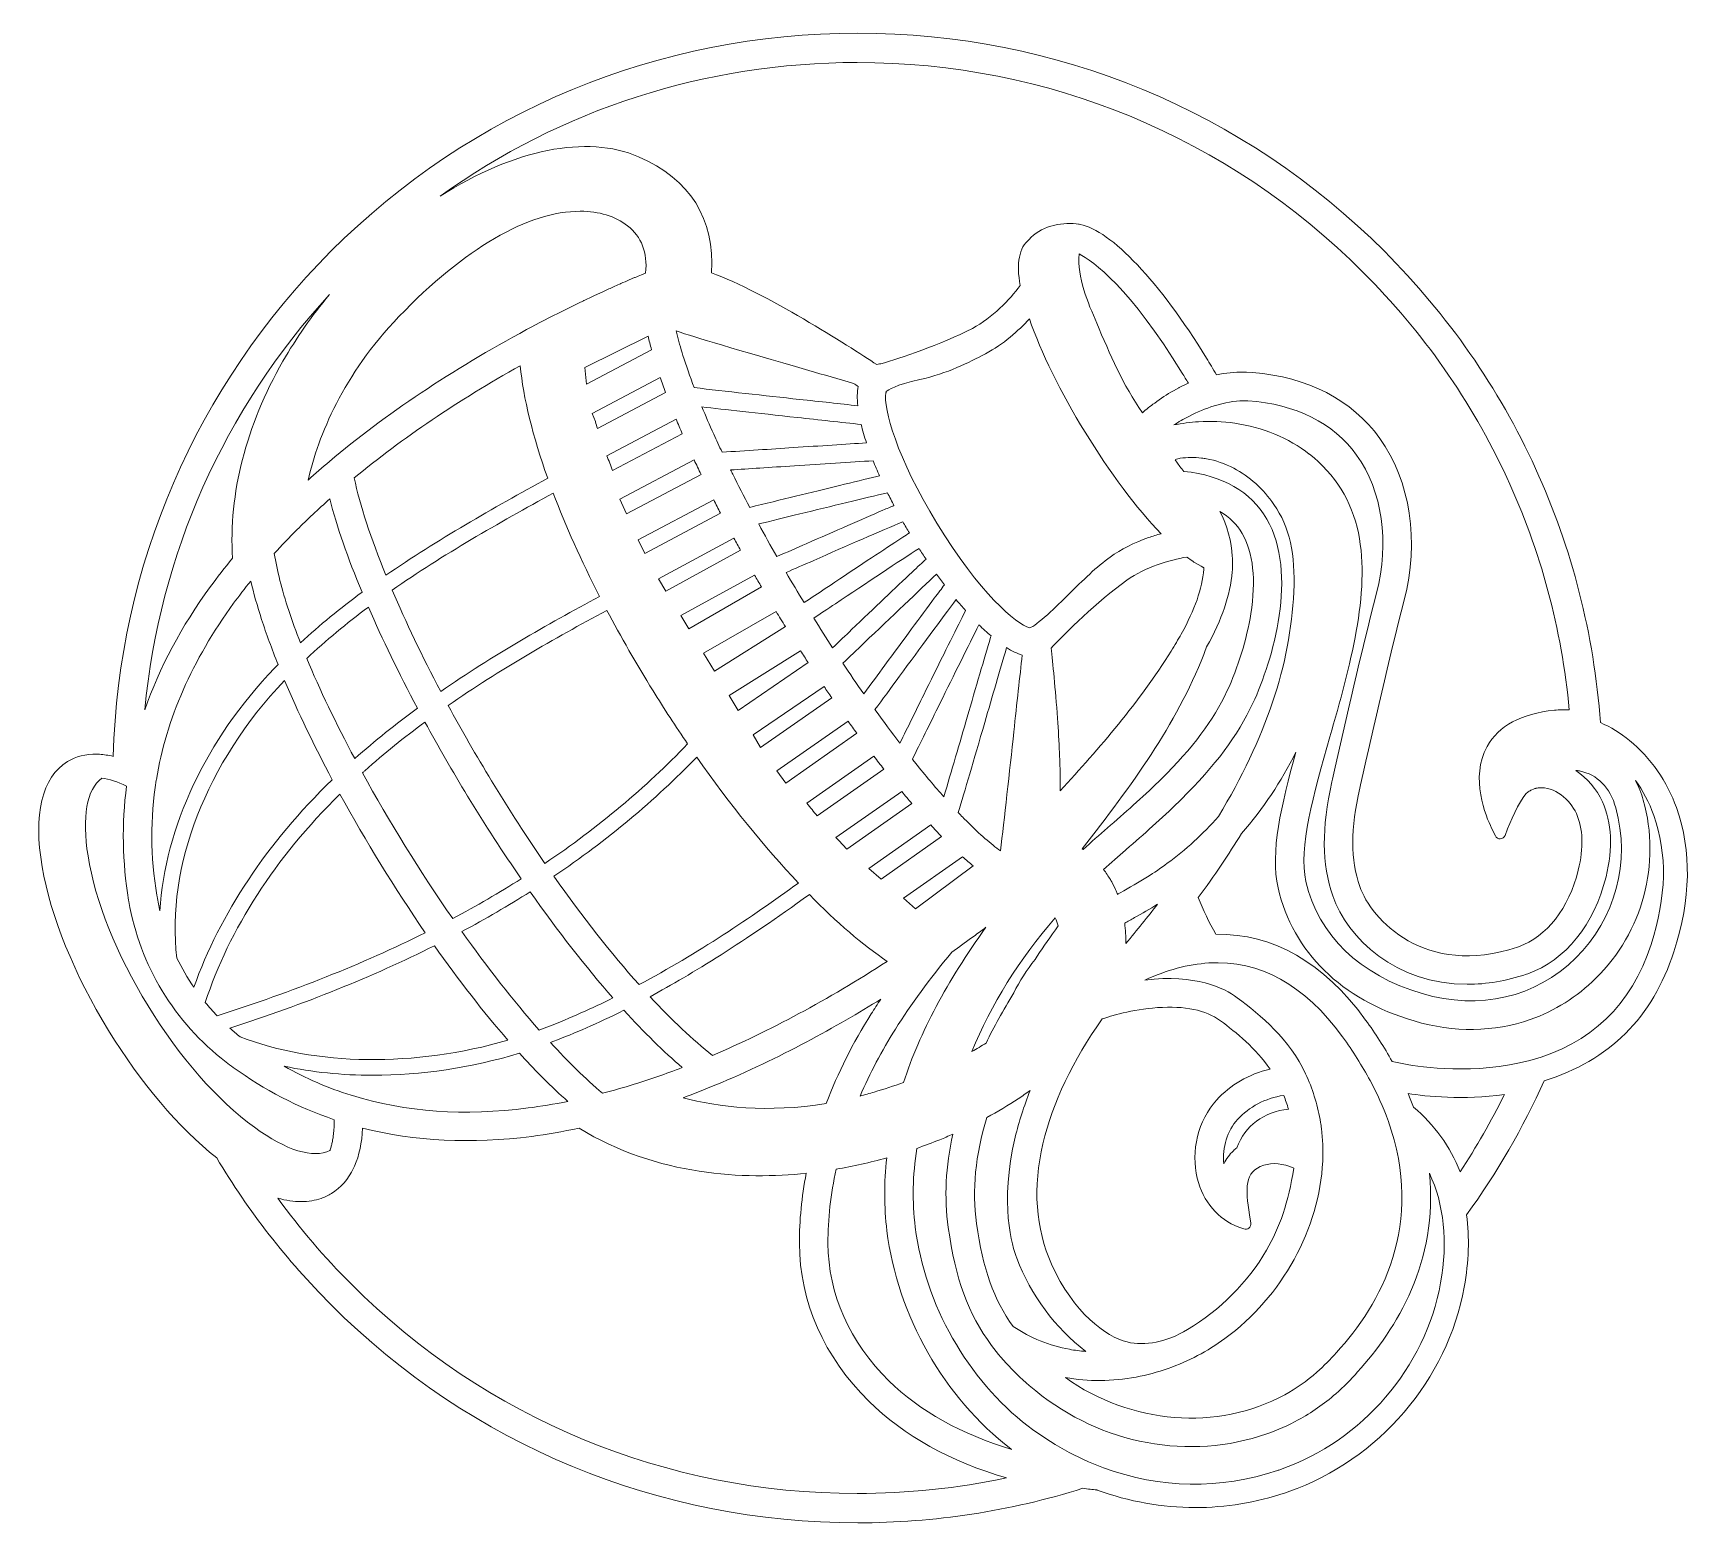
# Model space of a CAD drawing. Header units: millimetres. Extents: x 9 to 1326, y -344 to -41.
# Drawn here: x 335.6 to 652.1, y -337.1 to -52.9 of the extents above; entities that cross this region are included whole.
import ezdxf

# ---------------------------------------------------------------- set-up
doc = ezdxf.new("R2010")
doc.units = ezdxf.units.MM
doc.header["$MEASUREMENT"] = 0
doc.layers.add('Layer 3', color=7, linetype='Continuous')

msp = doc.modelspace()

# ---------------------------------------------------------------- linework, layer by layer
at = {"layer": 'Layer 3', "lineweight": 0}
for points, knots in [([(649.13, -200.67), (649.13, -200.67), (649.13, -200.67), (649.13, -200.67), (647.41, -195.77), (644.15, -191.1), (640.2, -187.86), (638.45, -186.42), (636.57, -185.27), (634.63, -184.45), (633.39, -167.54), (629.23, -151.23), (622.25, -135.95), (615.22, -120.57), (605.52, -106.63), (593.4, -94.51), (566.55, -67.67), (530.86, -52.88), (492.9, -52.88), (454.93, -52.88), (419.24, -67.67), (392.4, -94.51), (366.62, -120.29), (351.87, -154.5), (350.84, -190.89), (349.92, -190.67), (349.04, -190.54), (348.22, -190.49), (348.22, -190.49), (347.86, -190.47), (347.86, -190.47), (347.86, -190.47), (347.75, -190.48), (347.75, -190.48), (345.62, -190.43), (343.73, -190.91), (342.13, -191.89), (337.29, -194.86), (335.58, -201.98), (337.29, -211.97), (338.91, -221.42), (343.41, -232.5), (349.96, -243.18), (356.05, -253.13), (363.38, -261.76), (370.59, -267.5), (376.63, -277.66), (383.97, -287.08), (392.4, -295.51), (419.24, -322.36), (454.93, -337.14), (492.9, -337.14), (507.56, -337.14), (522.02, -334.92), (535.86, -330.55), (536.84, -330.68), (537.72, -330.79), (538.56, -330.87), (538.56, -330.87), (538.61, -330.88), (538.61, -330.88), (544.69, -333.1), (550.97, -334.23), (557.3, -334.23), (563.11, -334.23), (568.91, -333.27), (574.52, -331.39), (574.74, -331.31), (574.96, -331.24), (575.18, -331.16), (592.32, -325.14), (605.46, -309.82), (608.64, -292.15), (609.51, -287.32), (609.66, -282.69), (609.07, -278.38), (614.89, -270.38), (619.88, -261.76), (623.88, -252.77), (636.28, -248.98), (644.61, -240.7), (648.64, -228.16), (651.91, -218.02), (652.06, -209.03), (649.13, -200.67)], [0, 0, 0, 0, 1, 1, 1, 2, 2, 2, 3, 3, 3, 4, 4, 4, 5, 5, 5, 6, 6, 6, 7, 7, 7, 8, 8, 8, 9, 9, 9, 10, 10, 10, 11, 11, 11, 12, 12, 12, 13, 13, 13, 14, 14, 14, 15, 15, 15, 16, 16, 16, 17, 17, 17, 18, 18, 18, 19, 19, 19, 20, 20, 20, 21, 21, 21, 22, 22, 22, 23, 23, 23, 24, 24, 24, 25, 25, 25, 26, 26, 26, 27, 27, 27, 28, 28, 28, 28]), ([(492.78, -58.48), (529.25, -58.48), (563.53, -72.68), (589.32, -98.47), (600.79, -109.94), (610.02, -123.12), (616.75, -137.64), (623.23, -151.63), (627.25, -166.56), (628.69, -182.02), (627.72, -181.96), (626.76, -181.97), (625.83, -182.07), (619.49, -182.75), (615.17, -185.07), (613, -188.98), (609.68, -194.95), (612.81, -202.42), (613.85, -204.57), (613.85, -204.57), (614.58, -206.07), (614.58, -206.07), (614.76, -206.43), (615.13, -206.65), (615.52, -206.63), (615.92, -206.62), (616.27, -206.36), (616.42, -205.99), (616.42, -205.99), (616.92, -204.69), (616.92, -204.69), (617.86, -202.28), (619.75, -198.36), (620.86, -197.63), (621.08, -197.49), (621.3, -197.36), (621.51, -197.26), (621.51, -197.26), (621.84, -197.13), (621.84, -197.13), (621.84, -197.13), (621.97, -197.09), (621.97, -197.09), (622.06, -197.06), (622.14, -197.03), (622.24, -197.01), (622.25, -197), (622.27, -197), (622.28, -197), (622.28, -197), (622.33, -196.98), (622.33, -196.98), (622.47, -196.95), (622.61, -196.93), (622.74, -196.91), (625.94, -196.56), (628.83, -199.11), (630.03, -201.8), (631.32, -204.66), (631.44, -208.29), (630.4, -212.59), (628.63, -219.86), (624.37, -225.32), (619, -227.21), (619, -227.21), (618.79, -227.28), (618.79, -227.28), (601.13, -233.17), (590.89, -222.02), (588.69, -215.69), (586.95, -210.66), (586.95, -204.71), (588.7, -196.96), (588.7, -196.96), (588.85, -196.31), (588.85, -196.31), (591.56, -184.28), (594.12, -172.92), (597.19, -161.1), (600.1, -149.86), (598.36, -138.31), (592.52, -130.2), (587.22, -122.84), (578.83, -118.49), (568.26, -117.64), (568.26, -117.64), (567.1, -117.56), (567.1, -117.56), (567.1, -117.56), (566.75, -117.55), (566.75, -117.55), (566.74, -117.55), (566.73, -117.55), (566.72, -117.55), (566.66, -117.55), (566.6, -117.56), (566.55, -117.57), (564.86, -117.53), (563.11, -117.7), (561.35, -118.06), (560.71, -116.95), (560.08, -115.88), (559.47, -114.88), (550.61, -100.44), (541.17, -90.44), (535.38, -89.38), (535.38, -89.38), (535.19, -89.33), (535.19, -89.33), (535.14, -89.32), (535.1, -89.31), (535.05, -89.3), (535.05, -89.3), (534.6, -89.25), (534.6, -89.25), (531.62, -88.91), (527.6, -89.84), (525.62, -92.26), (523.71, -93.81), (523.14, -96.76), (523.91, -101.05), (521.85, -103.72), (518.67, -107.17), (514.78, -109.21), (508.73, -112.36), (500.8, -114.94), (497.55, -115.93), (497.21, -115.96), (496.88, -116.02), (496.55, -116.11), (491.16, -112.56), (475.15, -102.29), (465.02, -98.63), (465.71, -88.36), (460.91, -80.7), (451.09, -76.46), (441.21, -72.2), (427.29, -75.03), (413.24, -84), (436.27, -67.42), (463.84, -58.48), (492.78, -58.48)], [0, 0, 0, 0, 1, 1, 1, 2, 2, 2, 3, 3, 3, 4, 4, 4, 5, 5, 5, 6, 6, 6, 7, 7, 7, 8, 8, 8, 9, 9, 9, 10, 10, 10, 11, 11, 11, 12, 12, 12, 13, 13, 13, 14, 14, 14, 15, 15, 15, 16, 16, 16, 17, 17, 17, 18, 18, 18, 19, 19, 19, 20, 20, 20, 21, 21, 21, 22, 22, 22, 23, 23, 23, 24, 24, 24, 25, 25, 25, 26, 26, 26, 27, 27, 27, 28, 28, 28, 29, 29, 29, 30, 30, 30, 31, 31, 31, 32, 32, 32, 33, 33, 33, 34, 34, 34, 35, 35, 35, 36, 36, 36, 37, 37, 37, 38, 38, 38, 39, 39, 39, 40, 40, 40, 41, 41, 41, 42, 42, 42, 43, 43, 43, 44, 44, 44, 45, 45, 45, 46, 46, 46, 47, 47, 47, 47]), ([(405.36, -106.97), (417.79, -94), (430.08, -86.86), (439.97, -86.86), (443.53, -86.86), (446.65, -87.82), (448.99, -89.63), (451.66, -91.7), (452.82, -94.73), (452.44, -98.65), (452.44, -98.65), (451.62, -98.99), (451.62, -98.99), (451.25, -99.14), (450.85, -99.31), (450.43, -99.49), (450.39, -99.5), (450.36, -99.51), (450.32, -99.53), (450.32, -99.53), (449.27, -99.98), (449.27, -99.98), (448.78, -100.2), (448.26, -100.42), (447.71, -100.67), (447.71, -100.67), (447.68, -100.68), (447.68, -100.68), (447.66, -100.69), (447.63, -100.7), (447.61, -100.71), (447.61, -100.71), (446.42, -101.24), (446.42, -101.24), (445.77, -101.53), (445.09, -101.84), (444.38, -102.17), (444.38, -102.17), (442.54, -103.02), (442.54, -103.02), (442.46, -103.04), (442.39, -103.06), (442.33, -103.1), (442.33, -103.1), (440.71, -103.89), (440.71, -103.89), (440.67, -103.9), (440.64, -103.92), (440.6, -103.93), (440.6, -103.93), (439.62, -104.41), (439.62, -104.41), (439.62, -104.41), (436.93, -105.73), (436.93, -105.73), (436.93, -105.73), (436.58, -105.91), (436.58, -105.91), (434.28, -107.06), (431.98, -108.25), (429.74, -109.45), (415.5, -117.11), (402.84, -125.57), (392.1, -134.6), (390.73, -135.76), (389.37, -136.94), (388.03, -138.15), (390.04, -129.61), (394.69, -118.09), (405.36, -106.97)], [0, 0, 0, 0, 1, 1, 1, 2, 2, 2, 3, 3, 3, 4, 4, 4, 5, 5, 5, 6, 6, 6, 7, 7, 7, 8, 8, 8, 9, 9, 9, 10, 10, 10, 11, 11, 11, 12, 12, 12, 13, 13, 13, 14, 14, 14, 15, 15, 15, 16, 16, 16, 17, 17, 17, 18, 18, 18, 19, 19, 19, 20, 20, 20, 21, 21, 21, 22, 22, 22, 23, 23, 23, 23]), ([(535.14, -95.01), (537.76, -96.22), (544.95, -101.62), (554.82, -117.73), (555.2, -118.35), (555.59, -119), (556, -119.7), (555.44, -119.93), (554.89, -120.19), (554.34, -120.46), (554.27, -120.48), (554.21, -120.51), (554.15, -120.55), (554.15, -120.55), (553.14, -121.1), (553.14, -121.1), (551.89, -121.8), (550.69, -122.6), (549.57, -123.47), (548.71, -124.06), (547.92, -124.67), (547.22, -125.3), (543.58, -120.11), (541.01, -114.08), (538.51, -108.23), (536.84, -104.31), (534.78, -99.49), (535.14, -95.01)], [0, 0, 0, 0, 1, 1, 1, 2, 2, 2, 3, 3, 3, 4, 4, 4, 5, 5, 5, 6, 6, 6, 7, 7, 7, 8, 8, 8, 9, 9, 9, 9]), ([(392.14, -102.74), (388.77, -106.78), (385.77, -111.07), (383.23, -115.49), (376.19, -127.76), (372.86, -140.75), (373.61, -153.08), (372.1, -154.91), (370.69, -156.72), (369.42, -158.46), (363.86, -166.09), (359.66, -173.99), (356.87, -182.03), (359.65, -152.42), (371.95, -124.73), (392.14, -102.74)], [0, 0, 0, 0, 1, 1, 1, 2, 2, 2, 3, 3, 3, 4, 4, 4, 5, 5, 5, 5]), ([(536.29, -129.03), (540.94, -136.63), (546.15, -143.58), (550.79, -148.39), (549.98, -148.62), (549.18, -148.87), (548.41, -149.14), (545.61, -150.13), (543.14, -151.37), (541.08, -152.84), (538.6, -154.61), (535.79, -157.36), (533.09, -160.03), (531.07, -162.01), (526.89, -166.12), (525.74, -166.34), (523.06, -165.62), (516.2, -159.76), (508.01, -146.39), (500.39, -133.95), (497.75, -124.42), (498.29, -121.52), (498.29, -121.52), (498.31, -121.47), (498.31, -121.47), (498.33, -121.41), (498.35, -121.35), (498.36, -121.29), (498.71, -120.96), (500.07, -120.02), (504.77, -118.98), (510.05, -117.82), (514.07, -115.72), (517.3, -114.04), (520.71, -112.26), (523.59, -109.65), (525.66, -107.42), (527.85, -113.72), (531.66, -121.48), (536.29, -129.03)], [0, 0, 0, 0, 1, 1, 1, 2, 2, 2, 3, 3, 3, 4, 4, 4, 5, 5, 5, 6, 6, 6, 7, 7, 7, 8, 8, 8, 9, 9, 9, 10, 10, 10, 11, 11, 11, 12, 12, 12, 13, 13, 13, 13]), ([(441.15, -119.86), (441.15, -119.86), (440.83, -116.66), (440.83, -116.66), (440.83, -116.66), (452.93, -110.7), (452.93, -110.7), (453.11, -111.52), (453.32, -112.38), (453.57, -113.28), (453.57, -113.28), (441.15, -119.86), (441.15, -119.86)], [0, 0, 0, 0, 1, 1, 1, 2, 2, 2, 3, 3, 3, 4, 4, 4, 4]), ([(492.11, -119.71), (492.42, -119.92), (492.73, -120.12), (493, -120.3), (492.79, -121.36), (492.77, -122.6), (492.92, -123.98), (489.56, -123.6), (485.74, -123.19), (481.77, -122.76), (475.32, -122.06), (467.49, -121.21), (461.71, -120.52), (460.87, -118.33), (460.15, -116.28), (459.56, -114.37), (459.56, -114.37), (459.39, -113.85), (459.39, -113.85), (458.94, -112.35), (458.57, -110.97), (458.29, -109.71), (462, -110.96), (469.6, -113.19), (483.57, -117.24), (486.4, -118.06), (489.34, -118.91), (492.11, -119.71)], [0, 0, 0, 0, 1, 1, 1, 2, 2, 2, 3, 3, 3, 4, 4, 4, 5, 5, 5, 6, 6, 6, 7, 7, 7, 8, 8, 8, 9, 9, 9, 9]), ([(402.88, -156.33), (400, -149.28), (397.92, -142.93), (396.84, -137.75), (406.03, -130.16), (416.68, -122.96), (428.52, -116.34), (429.1, -122.5), (430.91, -129.8), (433.76, -137.81), (423.3, -143.53), (412.67, -149.57), (402.88, -156.33)], [0, 0, 0, 0, 1, 1, 1, 2, 2, 2, 3, 3, 3, 4, 4, 4, 4]), ([(456.23, -121.43), (456.23, -121.43), (443.26, -128.31), (443.26, -128.31), (443.12, -127.89), (442.99, -127.47), (442.87, -127.07), (442.86, -127.05), (442.85, -127.03), (442.85, -127.01), (442.85, -127.01), (442.25, -125.44), (442.25, -125.44), (442.25, -125.44), (455.21, -118.58), (455.21, -118.58), (455.52, -119.51), (455.87, -120.46), (456.23, -121.43)], [0, 0, 0, 0, 1, 1, 1, 2, 2, 2, 3, 3, 3, 4, 4, 4, 5, 5, 5, 6, 6, 6, 6]), ([(637.56, -200.72), (640.4, -210.95), (637.48, -221.92), (629.93, -229.35), (622.26, -236.9), (611.57, -239.38), (600.61, -236.15), (588.68, -232.63), (580.81, -225.03), (578.43, -214.74), (576.97, -208.4), (579.9, -198.09), (583, -187.18), (586.83, -173.7), (590.79, -159.77), (588.44, -148.24), (587.2, -142.19), (583.98, -137), (579.11, -133.22), (579.11, -133.22), (579.08, -133.2), (579.08, -133.2), (575.1, -130.13), (570.18, -128.09), (564.84, -127.31), (562.59, -126.99), (560.27, -126.89), (557.96, -127.03), (556.37, -127.12), (554.79, -127.33), (553.25, -127.65), (554.12, -127.07), (555.07, -126.51), (556.08, -126), (557.66, -125.19), (559.29, -124.52), (560.93, -124.01), (562.92, -123.39), (564.82, -123.05), (566.43, -123.02), (566.43, -123.02), (566.72, -123.02), (566.72, -123.02), (566.72, -123.02), (567.16, -123.03), (567.16, -123.03), (567.22, -123.03), (567.28, -123.03), (567.35, -123.04), (576.5, -123.67), (583.68, -127.24), (588.1, -133.39), (593, -140.2), (594.43, -150.04), (591.91, -159.73), (588.81, -171.7), (586.23, -183.13), (583.5, -195.23), (583.5, -195.23), (583.38, -195.76), (583.38, -195.76), (581.4, -204.54), (581.45, -211.45), (583.55, -217.48), (586.37, -225.62), (595.6, -234.38), (609.2, -234.38), (612.86, -234.38), (616.67, -233.73), (620.53, -232.44), (620.53, -232.44), (620.8, -232.35), (620.8, -232.35), (627.92, -229.85), (633.49, -222.94), (635.69, -213.88), (637.03, -208.37), (636.8, -203.55), (635, -199.56), (633.92, -197.14), (632.09, -195.02), (629.91, -193.56), (630.16, -193.59), (630.4, -193.63), (630.65, -193.67), (634.02, -194.31), (636.47, -196.81), (637.56, -200.72)], [0, 0, 0, 0, 1, 1, 1, 2, 2, 2, 3, 3, 3, 4, 4, 4, 5, 5, 5, 6, 6, 6, 7, 7, 7, 8, 8, 8, 9, 9, 9, 10, 10, 10, 11, 11, 11, 12, 12, 12, 13, 13, 13, 14, 14, 14, 15, 15, 15, 16, 16, 16, 17, 17, 17, 18, 18, 18, 19, 19, 19, 20, 20, 20, 21, 21, 21, 22, 22, 22, 23, 23, 23, 24, 24, 24, 25, 25, 25, 26, 26, 26, 27, 27, 27, 28, 28, 28, 29, 29, 29, 29]), ([(458.25, -126.53), (458.63, -127.45), (459.03, -128.38), (459.44, -129.33), (459.44, -129.33), (446.13, -136.35), (446.13, -136.35), (445.76, -135.4), (445.4, -134.45), (445.06, -133.52), (445.06, -133.52), (458.25, -126.53), (458.25, -126.53)], [0, 0, 0, 0, 1, 1, 1, 2, 2, 2, 3, 3, 3, 4, 4, 4, 4]), ([(480.6, -131.97), (476.34, -132.25), (471.5, -132.57), (467.03, -132.84), (466.48, -131.69), (465.95, -130.55), (465.45, -129.43), (464.63, -127.62), (463.88, -125.88), (463.18, -124.19), (467.57, -124.71), (473.5, -125.36), (481.4, -126.22), (485.49, -126.66), (489.81, -127.13), (493.56, -127.55), (493.83, -128.68), (494.18, -129.85), (494.59, -131.07), (490.62, -131.31), (485.73, -131.63), (480.6, -131.97)], [0, 0, 0, 0, 1, 1, 1, 2, 2, 2, 3, 3, 3, 4, 4, 4, 5, 5, 5, 6, 6, 6, 7, 7, 7, 7]), ([(463.01, -137.07), (463.01, -137.07), (448.76, -144.58), (448.76, -144.58), (448.76, -144.58), (447.53, -141.78), (447.53, -141.78), (447.53, -141.78), (461.69, -134.31), (461.69, -134.31), (462.12, -135.22), (462.56, -136.14), (463.01, -137.07)], [0, 0, 0, 0, 1, 1, 1, 2, 2, 2, 3, 3, 3, 4, 4, 4, 4]), ([(496.55, -137.49), (492.4, -138.47), (486.88, -139.82), (481.04, -141.24), (478.29, -141.91), (475.29, -142.65), (472.31, -143.37), (471.18, -141.24), (470.09, -139.12), (469.06, -137.03), (468.92, -136.76), (468.79, -136.49), (468.66, -136.23), (472.08, -136.01), (476.1, -135.75), (480.83, -135.44), (486.01, -135.1), (491.55, -134.74), (495.85, -134.48), (496.23, -135.43), (496.64, -136.4), (497.07, -137.37), (496.9, -137.41), (496.73, -137.45), (496.55, -137.49)], [0, 0, 0, 0, 1, 1, 1, 2, 2, 2, 3, 3, 3, 4, 4, 4, 5, 5, 5, 6, 6, 6, 7, 7, 7, 8, 8, 8, 8]), ([(551.98, -211.29), (551.98, -211.29), (551.98, -211.29), (551.98, -211.29), (550.72, -212.22), (549.46, -213.09), (548.22, -213.86), (546.53, -214.92), (544.75, -215.93), (543.01, -216.92), (542.84, -217.02), (542.66, -217.11), (542.49, -217.21), (542.41, -216.99), (542.31, -216.77), (542.22, -216.55), (542.2, -216.45), (542.17, -216.35), (542.12, -216.26), (542.12, -216.26), (541.38, -214.84), (541.38, -214.84), (541.38, -214.84), (541.23, -214.56), (541.23, -214.56), (541.19, -214.5), (541.16, -214.45), (541.12, -214.4), (540.73, -213.74), (540.29, -213.1), (539.81, -212.47), (541.23, -211.21), (542.7, -209.92), (544.02, -208.76), (544.02, -208.76), (544.15, -208.65), (544.15, -208.65), (547.47, -205.74), (550.91, -202.74), (554.15, -199.57), (554.15, -199.57), (554.68, -199.06), (554.68, -199.06), (561.12, -192.69), (565.45, -186.87), (568.31, -180.76), (572.13, -172.56), (577, -155.92), (570.96, -145.59), (567.89, -140.35), (562.58, -137.29), (555.16, -136.51), (554.9, -136.19), (554.64, -135.88), (554.39, -135.57), (554.39, -135.57), (553.51, -134.27), (553.51, -134.27), (553.83, -134.17), (554.15, -134.09), (554.46, -134.01), (555.77, -133.81), (557.14, -133.79), (558.53, -133.96), (558.85, -133.99), (559.15, -134.04), (559.44, -134.09), (561.22, -134.41), (562.97, -135.02), (564.65, -135.9), (567.64, -137.46), (570.29, -139.85), (572.32, -142.8), (575.29, -147.12), (576.46, -152.26), (576.12, -159.49), (575.47, -173.4), (570.76, -187.43), (561.72, -202.38), (558.76, -205.71), (555.48, -208.71), (551.98, -211.29)], [0, 0, 0, 0, 1, 1, 1, 2, 2, 2, 3, 3, 3, 4, 4, 4, 5, 5, 5, 6, 6, 6, 7, 7, 7, 8, 8, 8, 9, 9, 9, 10, 10, 10, 11, 11, 11, 12, 12, 12, 13, 13, 13, 14, 14, 14, 15, 15, 15, 16, 16, 16, 17, 17, 17, 18, 18, 18, 19, 19, 19, 20, 20, 20, 21, 21, 21, 22, 22, 22, 23, 23, 23, 24, 24, 24, 25, 25, 25, 26, 26, 26, 27, 27, 27, 27]), ([(398.33, -159.58), (394.19, -162.63), (390.24, -165.83), (386.57, -169.21), (385.73, -167.08), (384.99, -165.02), (384.35, -163.08), (383.03, -159.01), (382.1, -155.35), (381.59, -152.18), (382.97, -150.66), (384.43, -149.13), (385.94, -147.62), (387.88, -145.69), (389.97, -143.72), (392.17, -141.76), (393.49, -146.96), (395.59, -153), (398.33, -159.58)], [0, 0, 0, 0, 1, 1, 1, 2, 2, 2, 3, 3, 3, 4, 4, 4, 5, 5, 5, 6, 6, 6, 6]), ([(443.65, -160.35), (433.57, -165.77), (423.23, -171.66), (413.35, -178.5), (409.79, -171.77), (406.66, -165.23), (404.07, -159.16), (413.77, -152.41), (424.36, -146.37), (434.81, -140.66), (437.18, -146.9), (440.15, -153.53), (443.65, -160.35)], [0, 0, 0, 0, 1, 1, 1, 2, 2, 2, 3, 3, 3, 4, 4, 4, 4]), ([(465.43, -141.95), (465.85, -142.77), (466.29, -143.62), (466.73, -144.46), (466.73, -144.46), (452.31, -152.17), (452.31, -152.17), (452.31, -152.17), (451.04, -149.54), (451.04, -149.54), (451.04, -149.54), (465.43, -141.95), (465.43, -141.95)], [0, 0, 0, 0, 1, 1, 1, 2, 2, 2, 3, 3, 3, 4, 4, 4, 4]), ([(497.71, -143.92), (493.8, -145.6), (488.6, -147.89), (483.1, -150.3), (481.31, -151.09), (479.41, -151.92), (477.48, -152.77), (476.29, -150.68), (475.13, -148.6), (474.01, -146.54), (476.38, -145.97), (478.99, -145.33), (481.88, -144.62), (487.81, -143.17), (494.21, -141.61), (498.59, -140.59), (498.99, -141.4), (499.41, -142.22), (499.83, -143.02), (499.2, -143.29), (498.49, -143.59), (497.71, -143.92)], [0, 0, 0, 0, 1, 1, 1, 2, 2, 2, 3, 3, 3, 4, 4, 4, 5, 5, 5, 6, 6, 6, 7, 7, 7, 7]), ([(564.38, -152.69), (564.21, -150.24), (563.49, -146.62), (562.01, -144.15), (563.82, -145.21), (565.24, -146.61), (566.26, -148.34), (568.37, -151.96), (568.95, -157.27), (567.92, -163.7), (567.16, -168.46), (565.46, -173.97), (563.37, -178.46), (560.8, -183.96), (556.82, -189.28), (550.85, -195.18), (550.85, -195.18), (550.34, -195.68), (550.34, -195.68), (547.2, -198.74), (543.83, -201.69), (540.55, -204.55), (539.03, -205.89), (537.46, -207.26), (535.92, -208.64), (535.86, -208.6), (535.8, -208.56), (535.74, -208.52), (545.26, -196.33), (553.56, -185.05), (558.95, -171.42), (559.14, -170.95), (559.32, -170.47), (559.49, -170), (562.43, -164.7), (563.99, -160.14), (564.37, -155.65), (564.45, -154.68), (564.46, -153.71), (564.38, -152.69)], [0, 0, 0, 0, 1, 1, 1, 2, 2, 2, 3, 3, 3, 4, 4, 4, 5, 5, 5, 6, 6, 6, 7, 7, 7, 8, 8, 8, 9, 9, 9, 10, 10, 10, 11, 11, 11, 12, 12, 12, 13, 13, 13, 13]), ([(499.98, -150.06), (496.42, -152.39), (491.7, -155.54), (486.71, -158.87), (485.42, -159.73), (484.06, -160.63), (482.68, -161.55), (481.51, -159.63), (480.36, -157.71), (479.24, -155.8), (480.88, -155.08), (482.64, -154.31), (484.52, -153.49), (490.69, -150.77), (497.42, -147.82), (501.51, -146.1), (501.93, -146.82), (502.34, -147.55), (502.77, -148.25), (501.99, -148.75), (501.07, -149.35), (499.98, -150.06)], [0, 0, 0, 0, 1, 1, 1, 2, 2, 2, 3, 3, 3, 4, 4, 4, 5, 5, 5, 6, 6, 6, 7, 7, 7, 7]), ([(469.29, -149.27), (469.71, -150.04), (470.13, -150.8), (470.55, -151.56), (470.55, -151.56), (456.31, -159.35), (456.31, -159.35), (456.31, -159.35), (454.88, -156.98), (454.88, -156.98), (454.88, -156.98), (469.29, -149.27), (469.29, -149.27)], [0, 0, 0, 0, 1, 1, 1, 2, 2, 2, 3, 3, 3, 4, 4, 4, 4]), ([(503.28, -155.72), (500.18, -158.63), (496.09, -162.54), (491.75, -166.69), (490.59, -167.8), (489.36, -168.97), (488.12, -170.16), (486.91, -168.31), (485.71, -166.42), (484.52, -164.52), (485.82, -163.65), (487.19, -162.74), (488.65, -161.76), (494.52, -157.85), (500.94, -153.57), (504.61, -151.22), (505.04, -151.89), (505.49, -152.57), (505.94, -153.24), (505.22, -153.91), (504.34, -154.73), (503.28, -155.72)], [0, 0, 0, 0, 1, 1, 1, 2, 2, 2, 3, 3, 3, 4, 4, 4, 5, 5, 5, 6, 6, 6, 7, 7, 7, 7]), ([(558.94, -155.19), (558.62, -158.92), (557.25, -162.85), (554.63, -167.54), (554.04, -168.59), (553.41, -169.66), (552.7, -170.8), (546.63, -180.53), (539.03, -189.34), (531.56, -197.45), (531.56, -195.38), (531.52, -193.13), (531.42, -190.74), (531.42, -190.74), (531.4, -190.17), (531.4, -190.17), (531.31, -188.11), (531.19, -185.9), (531.03, -183.62), (530.64, -178.02), (530.11, -172.98), (529.8, -170.22), (529.88, -170.14), (529.98, -170.04), (530.08, -169.93), (532.44, -167.48), (538.54, -161.34), (544.24, -157.28), (547.84, -154.72), (552.37, -153.45), (555.7, -152.84), (556.12, -153.16), (556.54, -153.45), (556.94, -153.72), (557.01, -153.78), (557.08, -153.84), (557.17, -153.89), (557.17, -153.89), (558.44, -154.61), (558.44, -154.61), (558.44, -154.61), (558.75, -154.78), (558.75, -154.78), (558.82, -154.81), (558.89, -154.84), (558.96, -154.86), (558.96, -154.97), (558.95, -155.08), (558.94, -155.19)], [0, 0, 0, 0, 1, 1, 1, 2, 2, 2, 3, 3, 3, 4, 4, 4, 5, 5, 5, 6, 6, 6, 7, 7, 7, 8, 8, 8, 9, 9, 9, 10, 10, 10, 11, 11, 11, 12, 12, 12, 13, 13, 13, 14, 14, 14, 15, 15, 15, 16, 16, 16, 16]), ([(382.31, -173.35), (382.09, -173.57), (381.88, -173.79), (381.66, -174.01), (368.47, -187.79), (360.73, -204.45), (359.77, -220.38), (359.56, -219.48), (359.37, -218.57), (359.21, -217.64), (359.21, -217.64), (359.17, -217.39), (359.17, -217.39), (357.94, -210.03), (357.9, -202.65), (359.06, -195.45), (359.06, -195.45), (359.09, -195.3), (359.09, -195.3), (360.96, -183.83), (365.92, -172.52), (373.82, -161.67), (374.84, -160.28), (375.93, -158.86), (377.09, -157.43), (377.63, -159.72), (378.33, -162.18), (379.17, -164.77), (380.07, -167.52), (381.12, -170.39), (382.31, -173.35)], [0, 0, 0, 0, 1, 1, 1, 2, 2, 2, 3, 3, 3, 4, 4, 4, 5, 5, 5, 6, 6, 6, 7, 7, 7, 8, 8, 8, 9, 9, 9, 10, 10, 10, 10]), ([(473.23, -156.31), (473.65, -157.04), (474.09, -157.78), (474.54, -158.55), (474.54, -158.55), (460.67, -166.54), (460.67, -166.54), (460.67, -166.54), (459.13, -164.01), (459.13, -164.01), (459.13, -164.01), (473.23, -156.31), (473.23, -156.31)], [0, 0, 0, 0, 1, 1, 1, 2, 2, 2, 3, 3, 3, 4, 4, 4, 4]), ([(509.45, -158.15), (508.91, -158.87), (508.27, -159.71), (507.52, -160.71), (504.98, -164.12), (501.63, -168.68), (498.08, -173.51), (496.81, -175.24), (495.45, -177.1), (494.07, -178.97), (492.74, -177.07), (491.4, -175.11), (490.07, -173.12), (491.35, -171.9), (492.71, -170.59), (494.17, -169.2), (499.23, -164.37), (504.75, -159.09), (507.96, -156.13), (508.45, -156.81), (508.95, -157.49), (509.45, -158.15)], [0, 0, 0, 0, 1, 1, 1, 2, 2, 2, 3, 3, 3, 4, 4, 4, 5, 5, 5, 6, 6, 6, 7, 7, 7, 7]), ([(512.57, -164.9), (510.65, -168.7), (508.15, -173.77), (505.5, -179.15), (504.08, -182.04), (502.5, -185.24), (500.95, -188.37), (499.38, -186.32), (497.79, -184.18), (496.2, -181.97), (497.62, -180.04), (499.18, -177.92), (500.9, -175.57), (504.78, -170.28), (509, -164.53), (511.69, -160.98), (512.29, -161.7), (512.89, -162.4), (513.49, -163.08), (513.21, -163.63), (512.9, -164.23), (512.57, -164.9)], [0, 0, 0, 0, 1, 1, 1, 2, 2, 2, 3, 3, 3, 4, 4, 4, 5, 5, 5, 6, 6, 6, 7, 7, 7, 7]), ([(387.77, -172.19), (391.42, -168.76), (395.38, -165.51), (399.54, -162.42), (402.18, -168.5), (405.33, -174.99), (408.89, -181.68), (404.79, -184.7), (400.79, -187.89), (396.94, -191.32), (393.36, -184.6), (390.23, -178.11), (387.77, -172.19)], [0, 0, 0, 0, 1, 1, 1, 2, 2, 2, 3, 3, 3, 4, 4, 4, 4]), ([(453.85, -178.37), (455.99, -181.83), (458.2, -185.21), (460.45, -188.49), (452.46, -196.84), (443.42, -204.43), (433.23, -211.3), (429.81, -206.34), (426.4, -201.07), (423.05, -195.56), (420.11, -190.74), (417.34, -185.91), (414.77, -181.17), (424.61, -174.33), (434.95, -168.43), (445.04, -163.02), (447.71, -168.07), (450.65, -173.21), (453.85, -178.37)], [0, 0, 0, 0, 1, 1, 1, 2, 2, 2, 3, 3, 3, 4, 4, 4, 5, 5, 5, 6, 6, 6, 6]), ([(463.49, -171.2), (463.49, -171.2), (477.33, -163.23), (477.33, -163.23), (477.62, -163.71), (477.91, -164.19), (478.2, -164.67), (478.5, -165.16), (478.8, -165.65), (479.11, -166.13), (479.11, -166.13), (465.56, -174.62), (465.56, -174.62), (465.56, -174.62), (463.49, -171.2), (463.49, -171.2)], [0, 0, 0, 0, 1, 1, 1, 2, 2, 2, 3, 3, 3, 4, 4, 4, 5, 5, 5, 5]), ([(503.96, -192.21), (503.75, -191.95), (503.54, -191.68), (503.33, -191.42), (504.83, -188.4), (506.59, -184.85), (508.64, -180.69), (511.23, -175.43), (514.03, -169.76), (516.04, -165.78), (516.81, -166.55), (517.58, -167.26), (518.34, -167.9), (518.31, -167.99), (518.29, -168.07), (518.26, -168.16), (517.04, -172.23), (515.46, -177.66), (513.79, -183.42), (512.4, -188.2), (510.78, -193.76), (509.35, -198.61), (507.62, -196.66), (505.82, -194.53), (503.96, -192.21)], [0, 0, 0, 0, 1, 1, 1, 2, 2, 2, 3, 3, 3, 4, 4, 4, 5, 5, 5, 6, 6, 6, 7, 7, 7, 8, 8, 8, 8]), ([(482.01, -170.75), (482.49, -171.49), (482.98, -172.25), (483.47, -173), (483.47, -173), (470.12, -182.13), (470.12, -182.13), (470.12, -182.13), (468.39, -179.28), (468.39, -179.28), (468.39, -179.28), (482.01, -170.75), (482.01, -170.75)], [0, 0, 0, 0, 1, 1, 1, 2, 2, 2, 3, 3, 3, 4, 4, 4, 4]), ([(513.78, -203.34), (513.23, -202.79), (512.67, -202.21), (512.1, -201.61), (513.35, -197.42), (514.99, -191.81), (517.15, -184.39), (518.58, -179.47), (520.1, -174.23), (521.32, -170.13), (522.36, -170.79), (523.36, -171.27), (524.3, -171.56), (523.84, -175.62), (523.28, -180.76), (522.7, -186.18), (521.89, -193.7), (520.87, -203.08), (520.14, -208.9), (518.33, -207.62), (516.2, -205.76), (513.78, -203.34)], [0, 0, 0, 0, 1, 1, 1, 2, 2, 2, 3, 3, 3, 4, 4, 4, 5, 5, 5, 6, 6, 6, 7, 7, 7, 7]), ([(362.99, -229.38), (360.97, -211.81), (368.54, -192.2), (383.55, -176.38), (386.11, -182.46), (389.19, -188.86), (392.63, -195.33), (380.21, -207.41), (371.19, -220.94), (366.24, -234.94), (365.02, -233.17), (363.93, -231.31), (362.99, -229.38)], [0, 0, 0, 0, 1, 1, 1, 2, 2, 2, 3, 3, 3, 4, 4, 4, 4]), ([(486.48, -177.55), (486.98, -178.28), (487.47, -179), (487.95, -179.7), (487.95, -179.7), (474.38, -189.16), (474.38, -189.16), (474.38, -189.16), (472.95, -186.8), (472.95, -186.8), (472.95, -186.8), (486.48, -177.55), (486.48, -177.55)], [0, 0, 0, 0, 1, 1, 1, 2, 2, 2, 3, 3, 3, 4, 4, 4, 4]), ([(398.41, -194.03), (398.57, -193.89), (398.71, -193.76), (398.87, -193.62), (402.55, -190.33), (406.39, -187.25), (410.33, -184.34), (412.86, -188.99), (415.59, -193.72), (418.47, -198.46), (421.82, -203.97), (425.25, -209.25), (428.69, -214.25), (424.52, -216.89), (420.17, -219.42), (415.63, -221.83), (409.39, -212.84), (403.49, -203.27), (398.41, -194.03)], [0, 0, 0, 0, 1, 1, 1, 2, 2, 2, 3, 3, 3, 4, 4, 4, 5, 5, 5, 6, 6, 6, 6]), ([(491.07, -184.17), (491.62, -184.94), (492.18, -185.71), (492.73, -186.47), (492.73, -186.47), (479.22, -195.99), (479.22, -195.99), (479.22, -195.99), (477.46, -193.66), (477.46, -193.66), (477.46, -193.66), (491.07, -184.17), (491.07, -184.17)], [0, 0, 0, 0, 1, 1, 1, 2, 2, 2, 3, 3, 3, 4, 4, 4, 4]), ([(434.94, -213.76), (445.11, -206.9), (454.17, -199.33), (462.19, -191.01), (468.53, -200.05), (475.16, -208.24), (481.59, -215.07), (472.57, -221.58), (462.41, -228.46), (451.18, -234.44), (445.9, -228.53), (440.42, -221.55), (434.94, -213.76)], [0, 0, 0, 0, 1, 1, 1, 2, 2, 2, 3, 3, 3, 4, 4, 4, 4]), ([(485.17, -202.22), (484.52, -201.44), (483.87, -200.65), (483.21, -199.84), (483.21, -199.84), (495.98, -190.84), (495.98, -190.84), (496.62, -191.69), (497.27, -192.52), (497.9, -193.33), (497.9, -193.33), (485.17, -202.22), (485.17, -202.22)], [0, 0, 0, 0, 1, 1, 1, 2, 2, 2, 3, 3, 3, 4, 4, 4, 4]), ([(644.29, -226.8), (640.58, -238.31), (632.8, -245.75), (621.15, -248.89), (621.15, -248.89), (621.15, -248.89), (621.15, -248.89), (610.71, -251.71), (600.34, -250.16), (597.42, -249.62), (596.61, -249.47), (595.76, -249.29), (594.88, -249.09), (593.38, -246.4), (591.68, -243.74), (589.82, -241.19), (581.84, -230.2), (572.23, -224.71), (561.24, -224.82), (559.95, -222.58), (558.83, -220.23), (557.9, -217.84), (560.96, -213.67), (563.73, -209.56), (566.12, -205.61), (570.26, -200.89), (573.75, -195.66), (576.51, -190.11), (573.74, -200.05), (571.57, -209.24), (573.12, -215.97), (575.96, -228.25), (585.17, -237.27), (599.07, -241.37), (606.68, -243.62), (614.35, -243.52), (621.25, -241.09), (625.91, -239.45), (630.12, -236.81), (633.75, -233.23), (642.71, -224.41), (646.18, -211.4), (642.81, -199.26), (642.43, -197.9), (641.92, -196.63), (641.3, -195.49), (642.71, -197.39), (643.92, -199.62), (644.81, -202.15), (647.41, -209.55), (647.24, -217.61), (644.29, -226.8)], [0, 0, 0, 0, 1, 1, 1, 2, 2, 2, 3, 3, 3, 4, 4, 4, 5, 5, 5, 6, 6, 6, 7, 7, 7, 8, 8, 8, 9, 9, 9, 10, 10, 10, 11, 11, 11, 12, 12, 12, 13, 13, 13, 14, 14, 14, 15, 15, 15, 16, 16, 16, 17, 17, 17, 17]), ([(357.5, -238.49), (351.48, -228.67), (347.41, -218.51), (346.04, -209.88), (344.86, -202.44), (345.79, -197.19), (348.66, -195.02), (350.08, -195.22), (351.67, -195.74), (353.4, -196.56), (352.45, -203.73), (352.58, -211.04), (353.79, -218.31), (353.79, -218.31), (353.84, -218.57), (353.84, -218.57), (355.94, -230.79), (362.52, -241.67), (372.39, -249.21), (372.84, -249.56), (373.29, -249.89), (373.75, -250.23), (379.67, -254.53), (386.14, -257.89), (393.01, -260.21), (393.01, -261.24), (392.97, -262.2), (392.87, -263.07), (392.87, -263.07), (392.84, -263.26), (392.84, -263.26), (392.81, -263.52), (392.77, -263.77), (392.72, -264.04), (392.72, -264.04), (392.7, -264.15), (392.7, -264.15), (392.66, -264.41), (392.6, -264.66), (392.54, -264.93), (392.54, -264.93), (392.5, -265.09), (392.5, -265.09), (392.45, -265.31), (392.38, -265.53), (392.31, -265.76), (392.31, -265.76), (392.25, -265.95), (392.25, -265.95), (392.24, -266), (392.22, -266.04), (392.21, -266.09), (388.98, -267.65), (383.88, -266.1), (377.79, -261.67), (370.72, -256.54), (363.51, -248.31), (357.5, -238.49)], [0, 0, 0, 0, 1, 1, 1, 2, 2, 2, 3, 3, 3, 4, 4, 4, 5, 5, 5, 6, 6, 6, 7, 7, 7, 8, 8, 8, 9, 9, 9, 10, 10, 10, 11, 11, 11, 12, 12, 12, 13, 13, 13, 14, 14, 14, 15, 15, 15, 16, 16, 16, 17, 17, 17, 18, 18, 18, 19, 19, 19, 19]), ([(370.66, -240.37), (369.88, -239.56), (369.13, -238.72), (368.42, -237.85), (372.98, -223.84), (381.77, -210.24), (394.12, -198.08), (399.03, -207.06), (404.6, -216.1), (410.4, -224.53), (398.41, -230.51), (385.19, -235.77), (370.66, -240.37)], [0, 0, 0, 0, 1, 1, 1, 2, 2, 2, 3, 3, 3, 4, 4, 4, 4]), ([(501.32, -197.59), (501.95, -198.36), (502.59, -199.12), (503.21, -199.86), (503.21, -199.86), (490.8, -208.58), (490.8, -208.58), (490.13, -207.87), (489.45, -207.13), (488.76, -206.36), (488.76, -206.36), (501.32, -197.59), (501.32, -197.59)], [0, 0, 0, 0, 1, 1, 1, 2, 2, 2, 3, 3, 3, 4, 4, 4, 4]), ([(506.85, -203.97), (507.56, -204.74), (508.25, -205.48), (508.92, -206.17), (508.92, -206.17), (497.38, -214.29), (497.38, -214.29), (497.38, -214.29), (495.03, -212.26), (495.03, -212.26), (495.03, -212.26), (506.85, -203.97), (506.85, -203.97)], [0, 0, 0, 0, 1, 1, 1, 2, 2, 2, 3, 3, 3, 4, 4, 4, 4]), ([(512.91, -210.03), (513.6, -210.65), (514.28, -211.23), (514.93, -211.76), (514.93, -211.76), (503.95, -219.97), (503.95, -219.97), (503.95, -219.97), (501.63, -217.96), (501.63, -217.96), (501.63, -217.96), (512.91, -210.03), (512.91, -210.03)], [0, 0, 0, 0, 1, 1, 1, 2, 2, 2, 3, 3, 3, 4, 4, 4, 4]), ([(432.13, -243.1), (427.18, -237.48), (422.19, -231.09), (417.37, -224.31), (421.9, -221.89), (426.24, -219.36), (430.41, -216.72), (435.71, -224.26), (441.04, -231.1), (446.21, -236.99), (442.2, -238.96), (438.07, -240.81), (433.81, -242.47), (433.25, -242.68), (432.69, -242.89), (432.13, -243.1)], [0, 0, 0, 0, 1, 1, 1, 2, 2, 2, 3, 3, 3, 4, 4, 4, 5, 5, 5, 5]), ([(453.28, -236.74), (461.37, -232.36), (471.21, -226.26), (483.68, -217.25), (488.88, -222.55), (493.91, -226.9), (498.53, -230.01), (487.25, -237.3), (476.04, -243.33), (465.19, -247.94), (461.43, -244.99), (457.43, -241.21), (453.28, -236.74)], [0, 0, 0, 0, 1, 1, 1, 2, 2, 2, 3, 3, 3, 4, 4, 4, 4]), ([(543.85, -222.71), (544.47, -222.36), (545.08, -222.01), (545.69, -221.66), (547.15, -220.84), (548.64, -219.99), (550.13, -219.09), (548.24, -221.52), (546.23, -224.01), (544.06, -226.6), (544.08, -225.27), (544.01, -223.97), (543.85, -222.71)], [0, 0, 0, 0, 1, 1, 1, 2, 2, 2, 3, 3, 3, 4, 4, 4, 4]), ([(500.09, -242.95), (503.06, -238.24), (506.59, -233.43), (510.87, -228.24), (510.87, -228.24), (512.39, -227.16), (512.39, -227.16), (512.41, -227.14), (512.43, -227.13), (512.45, -227.11), (512.45, -227.11), (514.44, -225.66), (514.44, -225.66), (515.21, -225.1), (515.95, -224.55), (516.66, -224.02), (516.66, -224.02), (517.07, -223.71), (517.07, -223.71), (517.16, -223.64), (517.26, -223.57), (517.36, -223.5), (509.95, -233.84), (504.79, -243.55), (501.64, -253.1), (499.74, -253.79), (497.91, -254.39), (496.06, -254.95), (495.17, -255.22), (494.27, -255.47), (493.35, -255.72), (495.21, -251.38), (497.47, -247.09), (500.09, -242.95)], [0, 0, 0, 0, 1, 1, 1, 2, 2, 2, 3, 3, 3, 4, 4, 4, 5, 5, 5, 6, 6, 6, 7, 7, 7, 8, 8, 8, 9, 9, 9, 10, 10, 10, 11, 11, 11, 11]), ([(530.61, -221.72), (530.83, -222.19), (531.01, -222.68), (531.15, -223.2), (530.97, -223.46), (530.79, -223.71), (530.62, -223.96), (529.15, -226.05), (527.88, -227.91), (526.74, -229.65), (525.16, -231.65), (523.79, -233.79), (522.68, -236.02), (520.65, -239.37), (518.92, -242.5), (517.39, -245.59), (516.54, -246.14), (515.63, -246.68), (514.68, -247.22), (518.3, -238.29), (523.76, -229.54), (530.61, -221.72)], [0, 0, 0, 0, 1, 1, 1, 2, 2, 2, 3, 3, 3, 4, 4, 4, 5, 5, 5, 6, 6, 6, 7, 7, 7, 7]), ([(412.14, -227.02), (416.76, -233.57), (421.5, -239.69), (426.17, -245.05), (408.53, -250.16), (389.33, -249.99), (375.08, -244.4), (374.41, -243.86), (373.75, -243.31), (373.11, -242.74), (387.34, -238.16), (400.33, -232.93), (412.14, -227.02)], [0, 0, 0, 0, 1, 1, 1, 2, 2, 2, 3, 3, 3, 4, 4, 4, 4]), ([(546.03, -309.32), (548.09, -308.94), (550.14, -308.39), (552.14, -307.68), (556.02, -306.32), (559.66, -304.4), (562.96, -301.98), (573.9, -293.96), (581.06, -280.99), (581.63, -268.13), (581.73, -266.01), (581.65, -263.9), (581.39, -261.87), (581.34, -261.49), (581.28, -261.12), (581.22, -260.74), (581.22, -260.74), (581.12, -260.17), (581.12, -260.17), (580.59, -257.18), (579.67, -254.26), (578.38, -251.48), (575.33, -244.9), (569.81, -240.25), (565.34, -236.94), (562.79, -235.05), (557.35, -232.4), (547.69, -233.57), (551.88, -231.65), (555.97, -230.56), (559.89, -230.31), (569.6, -229.71), (578.19, -234.44), (585.41, -244.39), (587.4, -247.12), (589.17, -249.94), (590.68, -252.76), (592.05, -255.3), (593.18, -257.83), (594.07, -260.27), (594.07, -260.27), (594.1, -260.38), (594.1, -260.38), (601.22, -280.25), (592.69, -295.43), (584.27, -304.66), (583.12, -305.92), (581.85, -307.19), (580.54, -308.41), (578.6, -310.1), (576.53, -311.54), (574.38, -312.71), (561.53, -319.7), (545.04, -318.32), (532.53, -309.43), (536.9, -310.21), (541.45, -310.17), (546.03, -309.32)], [0, 0, 0, 0, 1, 1, 1, 2, 2, 2, 3, 3, 3, 4, 4, 4, 5, 5, 5, 6, 6, 6, 7, 7, 7, 8, 8, 8, 9, 9, 9, 10, 10, 10, 11, 11, 11, 12, 12, 12, 13, 13, 13, 14, 14, 14, 15, 15, 15, 16, 16, 16, 17, 17, 17, 18, 18, 18, 19, 19, 19, 19]), ([(465.82, -253.58), (477.96, -248.56), (489.11, -242.29), (497.31, -237.22), (496.68, -238.16), (496.07, -239.1), (495.48, -240.04), (491.99, -245.56), (489.11, -251.3), (486.91, -257.1), (475.72, -259), (466.27, -257.76), (459.59, -256.03), (461.65, -255.27), (463.74, -254.45), (465.82, -253.58)], [0, 0, 0, 0, 1, 1, 1, 2, 2, 2, 3, 3, 3, 4, 4, 4, 5, 5, 5, 5]), ([(434.29, -245.49), (434.49, -245.42), (434.7, -245.34), (434.9, -245.26), (438.82, -243.74), (443.19, -241.89), (448.3, -239.33), (452.14, -243.56), (455.88, -247.24), (459.42, -250.26), (456.27, -251.47), (453.19, -252.55), (450.23, -253.46), (448.26, -254.08), (446.23, -254.65), (444.2, -255.18), (440.97, -252.42), (437.64, -249.15), (434.29, -245.49)], [0, 0, 0, 0, 1, 1, 1, 2, 2, 2, 3, 3, 3, 4, 4, 4, 5, 5, 5, 6, 6, 6, 6]), ([(550.09, -238.83), (555.33, -238.46), (559.37, -239.29), (562.1, -241.32), (565.14, -243.58), (568.89, -246.62), (571.58, -250.54), (567.53, -251.53), (564.02, -253.57), (561.37, -256.48), (557.88, -260.33), (556.44, -266.19), (557.71, -271.4), (558.79, -275.84), (561.67, -279.23), (565.61, -280.7), (565.61, -280.7), (566.58, -281.06), (566.58, -281.06), (566.92, -281.19), (567.29, -281.13), (567.56, -280.9), (567.84, -280.68), (567.98, -280.33), (567.92, -279.97), (567.92, -279.97), (567.67, -278.35), (567.67, -278.35), (566.89, -273.29), (566.67, -270.13), (570.37, -268.91), (572.06, -268.35), (574.09, -268.55), (576.12, -269.47), (575.07, -275.93), (573.45, -280.77), (570.9, -285.14), (567.35, -291.21), (562, -296.58), (555.83, -300.26), (551.84, -302.64), (547.74, -303.48), (544.31, -302.62), (540.29, -301.62), (534.11, -297.14), (529.9, -287.81), (526.84, -281.01), (526.27, -273.06), (528.26, -264.79), (530.15, -256.93), (533.94, -248.92), (539.53, -240.98), (541.07, -240.46), (545.21, -239.18), (550.09, -238.83)], [0, 0, 0, 0, 1, 1, 1, 2, 2, 2, 3, 3, 3, 4, 4, 4, 5, 5, 5, 6, 6, 6, 7, 7, 7, 8, 8, 8, 9, 9, 9, 10, 10, 10, 11, 11, 11, 12, 12, 12, 13, 13, 13, 14, 14, 14, 15, 15, 15, 16, 16, 16, 17, 17, 17, 18, 18, 18, 18]), ([(400.37, -251.73), (409.59, -251.73), (419.21, -250.32), (428.37, -247.52), (429.74, -249.04), (431.11, -250.49), (432.46, -251.86), (432.46, -251.86), (432.86, -252.26), (432.86, -252.26), (434.44, -253.85), (436.03, -255.34), (437.58, -256.72), (434.99, -257.25), (432.46, -257.67), (430.02, -257.98), (417.91, -259.55), (406.62, -258.75), (396.48, -255.62), (396.48, -255.62), (396.27, -255.56), (396.27, -255.56), (391.83, -254.17), (387.55, -252.31), (383.48, -250.01), (388.8, -251.16), (394.5, -251.73), (400.37, -251.73)], [0, 0, 0, 0, 1, 1, 1, 2, 2, 2, 3, 3, 3, 4, 4, 4, 5, 5, 5, 6, 6, 6, 7, 7, 7, 8, 8, 8, 9, 9, 9, 9]), ([(517.53, -259.8), (519.63, -258.67), (521.65, -257.46), (523.54, -256.21), (524.31, -255.7), (525.07, -255.18), (525.81, -254.64), (524.62, -257.62), (523.67, -260.59), (522.96, -263.52), (519.9, -276.26), (522.41, -284.43), (523.26, -286.63), (525.98, -293.73), (530.59, -299.95), (536.42, -304.44), (535.37, -304.36), (534.33, -304.22), (533.31, -304.03), (529.5, -303.33), (525.88, -301.87), (522.56, -299.68), (518.87, -294.54), (516.78, -288.65), (515.59, -280.03), (514.7, -273.64), (515.34, -267.01), (517.53, -259.8)], [0, 0, 0, 0, 1, 1, 1, 2, 2, 2, 3, 3, 3, 4, 4, 4, 5, 5, 5, 6, 6, 6, 7, 7, 7, 8, 8, 8, 9, 9, 9, 9]), ([(574.2, -255.57), (574.53, -256.43), (574.83, -257.31), (575.08, -258.19), (570.41, -258.71), (566.81, -261.4), (565.25, -265.56), (565.02, -265.75), (564.8, -265.94), (564.6, -266.13), (563.86, -266.83), (563.24, -267.68), (562.75, -268.62), (562.44, -265.53), (563.42, -262.33), (565.4, -260.15), (567.6, -257.73), (570.62, -256.16), (574.2, -255.57)], [0, 0, 0, 0, 1, 1, 1, 2, 2, 2, 3, 3, 3, 4, 4, 4, 5, 5, 5, 6, 6, 6, 6]), ([(607.85, -270.15), (605.94, -265.32), (602.96, -261.18), (598.97, -257.83), (598.65, -256.98), (598.3, -256.11), (597.92, -255.23), (601.37, -255.76), (608.45, -256.51), (616.32, -255.41), (613.8, -260.5), (610.96, -265.44), (607.85, -270.15)], [0, 0, 0, 0, 1, 1, 1, 2, 2, 2, 3, 3, 3, 4, 4, 4, 4]), ([(492.78, -331.54), (456.31, -331.54), (422.02, -317.34), (396.23, -291.55), (391.15, -286.47), (386.45, -280.98), (382.23, -275.18), (383.81, -275.63), (385.31, -275.85), (386.72, -275.85), (388.12, -275.83), (389.4, -275.62), (390.52, -275.23), (391.21, -274.99), (391.88, -274.67), (392.5, -274.29), (394.3, -273.19), (395.71, -271.57), (396.71, -269.46), (396.71, -269.46), (396.9, -269.05), (396.9, -269.05), (397.79, -267.04), (398.3, -264.61), (398.43, -261.82), (408.38, -264.34), (419.24, -264.87), (430.71, -263.39), (433.61, -263.01), (436.64, -262.49), (439.74, -261.84), (454.76, -271.02), (471.34, -271.67), (483.08, -270.44), (482.21, -274.96), (481.77, -279.46), (481.78, -283.82), (481.8, -294.89), (486.51, -305.59), (495.05, -313.95), (501.76, -320.52), (510.58, -325.43), (521.3, -328.57), (511.97, -330.54), (502.39, -331.54), (492.78, -331.54)], [0, 0, 0, 0, 1, 1, 1, 2, 2, 2, 3, 3, 3, 4, 4, 4, 5, 5, 5, 6, 6, 6, 7, 7, 7, 8, 8, 8, 9, 9, 9, 10, 10, 10, 11, 11, 11, 12, 12, 12, 13, 13, 13, 14, 14, 14, 15, 15, 15, 15]), ([(604.14, -291.36), (601.24, -307.48), (589.24, -321.46), (573.59, -326.96), (573.38, -327.04), (573.18, -327.1), (572.98, -327.17), (562.1, -330.83), (550.62, -330.64), (539.8, -326.62), (534.69, -324.73), (529.85, -322.05), (525.42, -318.68), (513.92, -309.93), (505.68, -295.39), (503.89, -280.73), (503.3, -275.86), (503.39, -270.8), (504.17, -265.69), (505.65, -265.17), (507.12, -264.62), (508.56, -264.04), (509.4, -263.7), (510.23, -263.34), (511.06, -262.98), (509.68, -269.17), (509.39, -275.02), (510.19, -280.78), (511.54, -290.55), (514.01, -297.29), (518.45, -303.3), (520.71, -306.36), (523.46, -309.19), (526.87, -311.97), (539.4, -322.18), (556.3, -325.32), (570.98, -320.16), (573.05, -319.43), (575.07, -318.54), (576.98, -317.5), (579.48, -316.14), (581.89, -314.46), (584.13, -312.51), (585.62, -311.21), (587.03, -309.8), (588.3, -308.33), (595.72, -300.18), (603.72, -287.26), (601.98, -270.43), (604.78, -276.31), (605.55, -283.56), (604.14, -291.36)], [0, 0, 0, 0, 1, 1, 1, 2, 2, 2, 3, 3, 3, 4, 4, 4, 5, 5, 5, 6, 6, 6, 7, 7, 7, 8, 8, 8, 9, 9, 9, 10, 10, 10, 11, 11, 11, 12, 12, 12, 13, 13, 13, 14, 14, 14, 15, 15, 15, 16, 16, 16, 17, 17, 17, 17]), ([(498.86, -310.05), (491.38, -302.73), (487.25, -293.41), (487.23, -283.81), (487.22, -279.2), (487.75, -274.44), (488.81, -269.65), (492.02, -269.1), (495.26, -268.38), (498.44, -267.49), (497.92, -272.21), (497.93, -276.88), (498.48, -281.39), (500.44, -297.46), (509.49, -313.4), (522.12, -323.01), (522.18, -323.06), (522.25, -323.12), (522.32, -323.17), (512.75, -320.26), (504.72, -315.78), (498.86, -310.05)], [0, 0, 0, 0, 1, 1, 1, 2, 2, 2, 3, 3, 3, 4, 4, 4, 5, 5, 5, 6, 6, 6, 7, 7, 7, 7])]:
    msp.add_open_spline(points, degree=3, knots=knots, dxfattribs=at)

doc.saveas('drawing.dxf')
